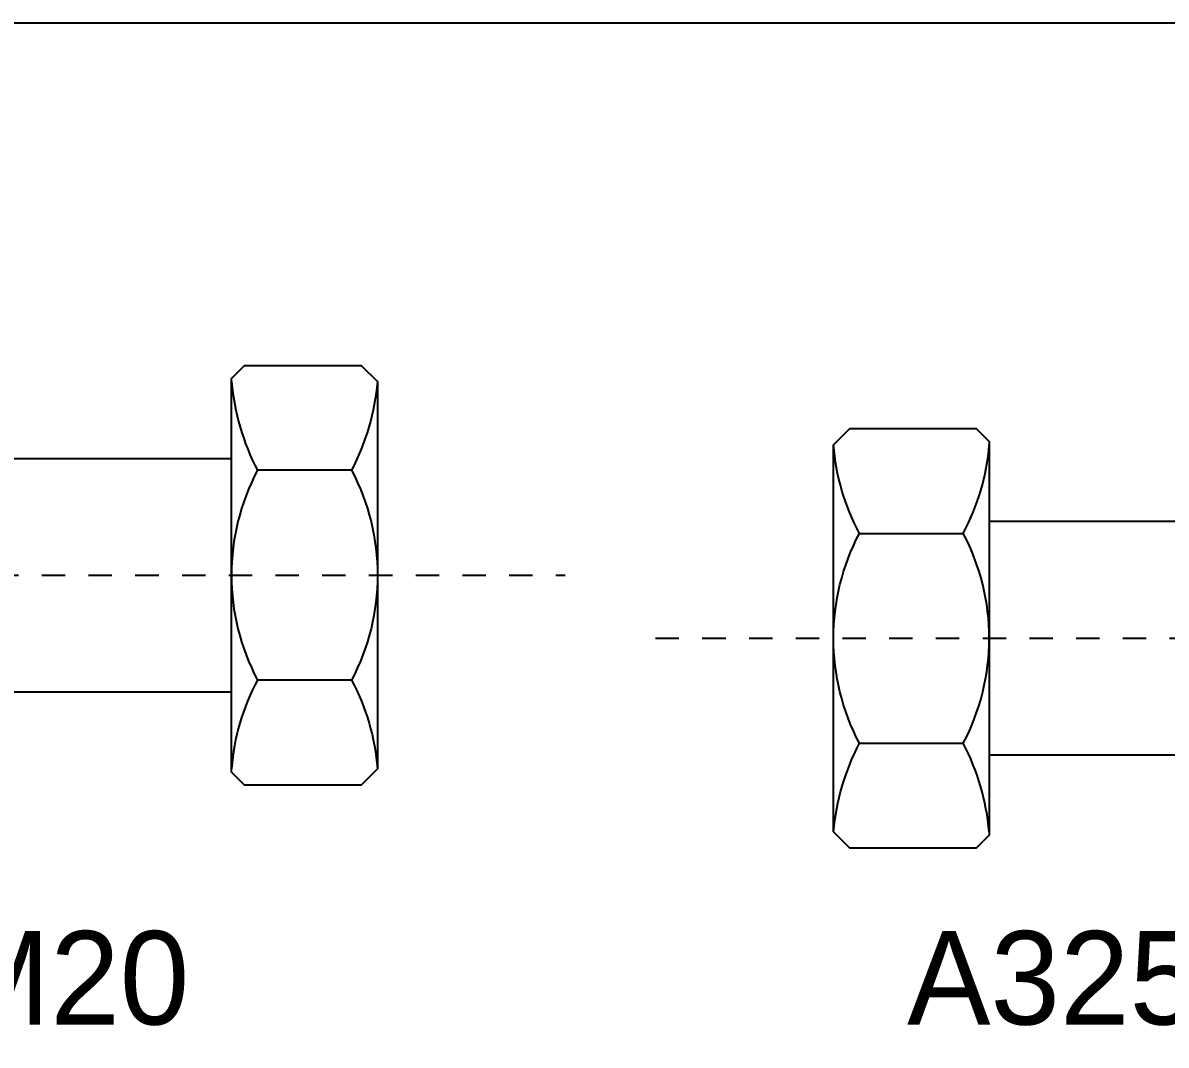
# Model space of a CAD drawing. Header units: inches. Extents: x -2548 to -2391, y 2200 to 2352.
# Drawn here: x -2494.129 to -2489.235, y 2347.482 to 2351.857 of the extents above; entities that cross this region are included whole.
import ezdxf

# ---------------------------------------------------------------- set-up
doc = ezdxf.new("R2010")
doc.units = ezdxf.units.IN
doc.header["$MEASUREMENT"] = 0
doc.linetypes.add('GRID5', pattern=[0.75, 0.5, -0.1, 0.05, -0.1])
doc.layers.add('4', color=4, linetype='Continuous')
doc.layers.add('BOLT', color=7, linetype='Continuous')

# ---------------------------------------------------------------- blocks, each defined once
blk = doc.blocks.new('A325-M20')
at = {"layer": 'BOLT', "color": 9}
for p, q in [((-30, 10), (0, 10)), ((-30, -10), (0, -10))]:
    blk.add_line(p, q, dxfattribs=at)
at = {"layer": 'BOLT'}
for p, q in [((10.278, 8.981), (2.222, 8.981)), ((10.278, -8.981), (2.222, -8.981))]:
    blk.add_line(p, q, dxfattribs=at)
at = {"layer": 'BOLT', "linetype": 'GRID5'}
blk.add_line((-80.229, 0), (28.562, 0), dxfattribs=at)
at = {"layer": 'BOLT', "color": 9}
blk.add_lwpolyline([(12.5, 16.573), (12.5, -16.573), (11.111, -17.962), (1.111, -17.962), (0, -16.851), (0, 16.851), (1.111, 17.962), (11.111, 17.962)], close=True, dxfattribs=at)
at = {"layer": 'BOLT'}
for points in [[(0, 16.573, 0.09665), (2.222, 8.981, 0.247436), (2.222, -8.981, 0.102813), (0, -16.573)], [(12.5, 16.573, -0.09665), (10.278, 8.981, -0.247436), (10.278, -8.981, -0.102813), (12.5, -16.573)]]:
    blk.add_lwpolyline(points, format="xyb", dxfattribs=at)
blk = doc.blocks.new('A325M20L')
at = {"layer": 'BOLT', "color": 9}
for p, q in [((28.447, 10), (0, 10)), ((28.536, -10), (0, -10))]:
    blk.add_line(p, q, dxfattribs=at)
at = {"layer": 'BOLT'}
for p, q in [((-11.111, 8.981), (-2.222, 8.981)), ((-11.111, -8.981), (-2.222, -8.981))]:
    blk.add_line(p, q, dxfattribs=at)
at = {"layer": 'BOLT', "color": 8, "linetype": 'GRID5'}
blk.add_line((-28.562, 0), (80.229, 0), dxfattribs=at)
at = {"layer": 'BOLT', "color": 9}
blk.add_lwpolyline([(-13.333, -16.573), (-13.333, 16.573), (-11.944, 17.962), (-1.111, 17.962), (0, 16.851), (0, -16.851), (-1.111, -17.962), (-11.944, -17.962)], close=True, dxfattribs=at)
at = {"layer": 'BOLT'}
for points in [[(-13.333, -16.573, -0.09665), (-11.111, -8.981, -0.247436), (-11.111, 8.981, -0.102813), (-13.333, 16.573)], [(0, -16.573, 0.09665), (-2.222, -8.981, 0.247436), (-2.222, 8.981, 0.102813), (0, 16.573)]]:
    blk.add_lwpolyline(points, format="xyb", dxfattribs=at)

msp = doc.modelspace()

# ---------------------------------------------------------------- linework, layer by layer
msp.add_lwpolyline([(-2547.27235, 2351.85742), (-2476.47077, 2351.85742), (-2476.47077, 2295.51363), (-2547.27235, 2295.51363)], close=True)

# ---------------------------------------------------------------- block references
at = {"xscale": 0.05, "yscale": 0.05, "zscale": 0.05}
for name, p in [('A325-M20', (-2493.23576, 2349.49325)), ('A325M20L', (-2489.99244, 2349.22311))]:
    msp.add_blockref(name, p, dxfattribs=at)

# ---------------------------------------------------------------- texts
at = {"layer": '4'}
for s, p in [('A325-M20', (-2495.88398, 2347.56992)), ('A325M20L', (-2490.34391, 2347.56992))]:
    msp.add_text(s, height=0.4, dxfattribs=at).set_placement(p)

doc.saveas('drawing.dxf')
